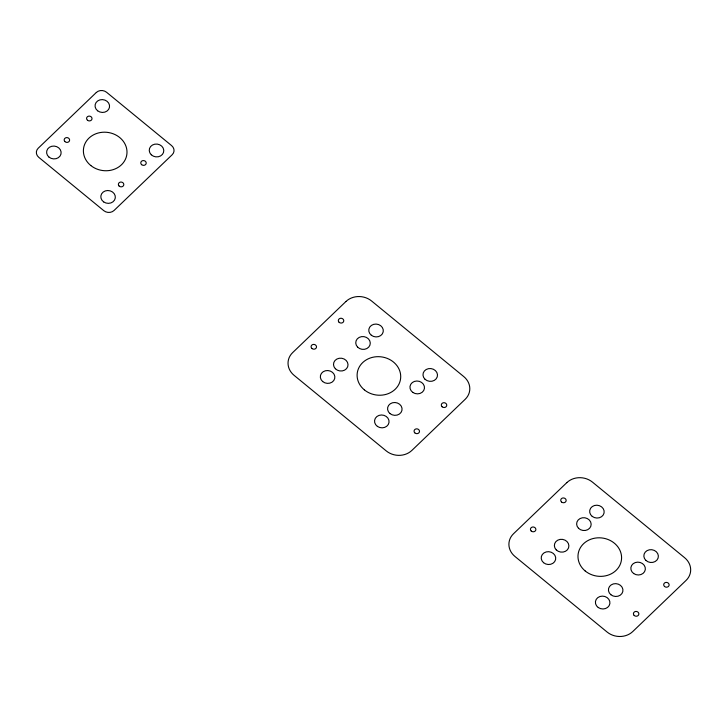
<?xml version="1.0" encoding="UTF-8"?>
<svg xmlns="http://www.w3.org/2000/svg" width="727" height="727" viewBox="0 0 727 727"><rect width="100%" height="100%" fill="white"/><g stroke="black" fill="none" stroke-linecap="round" stroke-linejoin="round"><path stroke-width="1.09" d="M96.318 92.483L38.186 148.244A7.288 6.416 7.7 0 0 38.767 157.332L103.807 210.676A7.288 6.416 7.7 0 0 114.066 210.476L172.199 154.715A7.288 6.416 7.7 0 0 171.627 145.627L106.587 92.284A7.288 6.416 7.7 0 0 96.318 92.483M345.934 301.505L292.654 352.613A18.211 16.03 7.7 0 0 294.09 375.341L386.237 450.913A18.211 16.03 7.7 0 0 411.891 450.404L465.18 399.296A18.211 16.03 7.7 0 0 463.744 376.568L371.597 300.996A18.211 16.03 7.7 0 0 345.934 301.505M566.815 482.637L513.526 533.745A18.211 16.03 7.7 0 0 514.961 556.473L607.109 632.045A18.211 16.03 7.7 0 0 632.772 631.536L686.052 580.428A18.211 16.03 7.7 0 0 684.616 557.7L592.469 482.128A18.211 16.03 7.7 0 0 566.815 482.637M97.618 110.786A7.288 6.416 7.7 0 0 109.468 107.387A7.288 6.416 7.7 0 0 99.863 99.899A7.288 6.416 7.7 0 0 97.618 110.786M48.954 157.077A7.288 6.416 7.7 0 0 60.968 154.097A7.288 6.416 7.7 0 0 51.69 146.291A7.288 6.416 7.7 0 0 48.954 157.077M151.289 154.787A7.288 6.416 7.7 0 0 163.511 152.452A7.288 6.416 7.7 0 0 154.751 144.182A7.288 6.416 7.7 0 0 151.289 154.787M103.67 201.915A7.288 6.416 7.7 0 0 115.284 197.971A7.288 6.416 7.7 0 0 105.27 190.928A7.288 6.416 7.7 0 0 103.67 201.915M311.865 348.433A2.735 2.408 7.7 0 0 316.427 347.506A2.735 2.408 7.7 0 0 313.11 344.444A2.735 2.408 7.7 0 0 311.865 348.433M377.386 426.385A7.288 6.416 7.7 0 0 389.009 422.442A7.288 6.416 7.7 0 0 378.994 415.399A7.288 6.416 7.7 0 0 377.386 426.385M371.333 335.256A7.288 6.416 7.7 0 0 383.193 331.857A7.288 6.416 7.7 0 0 373.587 324.369A7.288 6.416 7.7 0 0 371.333 335.256M322.679 381.548A7.288 6.416 7.7 0 0 334.693 378.567A7.288 6.416 7.7 0 0 325.414 370.761A7.288 6.416 7.7 0 0 322.679 381.548M425.013 379.258A7.288 6.416 7.7 0 0 437.227 376.922A7.288 6.416 7.7 0 0 428.476 368.662A7.288 6.416 7.7 0 0 425.013 379.258M339.091 322.279A2.735 2.408 7.7 0 0 343.671 321.398A2.735 2.408 7.7 0 0 340.381 318.299A2.735 2.408 7.7 0 0 339.091 322.279M442.134 406.784A2.735 2.408 7.7 0 0 446.678 405.784A2.735 2.408 7.7 0 0 443.288 402.767A2.735 2.408 7.7 0 0 442.134 406.784M414.763 432.81A2.735 2.408 7.7 0 0 419.379 432.065A2.735 2.408 7.7 0 0 416.207 428.875A2.735 2.408 7.7 0 0 414.763 432.81M357.611 347.115A7.288 6.416 7.7 0 0 369.925 345.18A7.288 6.416 7.7 0 0 361.51 336.646A7.288 6.416 7.7 0 0 357.611 347.115M335.374 368.743A7.288 6.416 7.7 0 0 347.679 366.762A7.288 6.416 7.7 0 0 339.218 358.266A7.288 6.416 7.7 0 0 335.374 368.743M390.008 413.599A7.288 6.416 7.7 0 0 401.94 410.41A7.288 6.416 7.7 0 0 392.498 402.767A7.288 6.416 7.7 0 0 390.008 413.599M412.827 392.426A7.288 6.416 7.7 0 0 424.432 388.445A7.288 6.416 7.7 0 0 414.39 381.43A7.288 6.416 7.7 0 0 412.827 392.426M64.767 141.447A2.735 2.408 7.7 0 0 69.438 140.947A2.735 2.408 7.7 0 0 66.475 137.603A2.735 2.408 7.7 0 0 64.767 141.447M118.992 185.921A2.735 2.408 7.7 0 0 123.645 185.367A2.735 2.408 7.7 0 0 120.646 182.059A2.735 2.408 7.7 0 0 118.992 185.921M141.647 164.675A2.735 2.408 7.7 0 0 146.154 163.575A2.735 2.408 7.7 0 0 142.692 160.631A2.735 2.408 7.7 0 0 141.647 164.675M87.504 120.273A2.735 2.408 7.7 0 0 91.975 119.055A2.735 2.408 7.7 0 0 88.412 116.202A2.735 2.408 7.7 0 0 87.504 120.273M90.848 165.565A21.855 19.238 7.7 0 0 126.589 155.851A21.855 19.238 7.7 0 0 98.145 133.023A21.855 19.238 7.7 0 0 90.848 165.565M364.336 389.854A21.855 19.238 7.7 0 0 400.25 380.584A21.855 19.238 7.7 0 0 372.16 357.42A21.855 19.238 7.7 0 0 364.336 389.854M561.48 501.957A2.735 2.408 7.7 0 0 566.06 501.076A2.735 2.408 7.7 0 0 562.771 497.986A2.735 2.408 7.7 0 0 561.48 501.957M610.88 594.731A7.288 6.416 7.7 0 0 622.812 591.542A7.288 6.416 7.7 0 0 613.37 583.899A7.288 6.416 7.7 0 0 610.88 594.731M598.257 607.527A7.288 6.416 7.7 0 0 609.88 603.583A7.288 6.416 7.7 0 0 599.866 596.531A7.288 6.416 7.7 0 0 598.257 607.527M592.214 516.388A7.288 6.416 7.7 0 0 604.064 512.989A7.288 6.416 7.7 0 0 594.459 505.51A7.288 6.416 7.7 0 0 592.214 516.388M543.551 562.68A7.288 6.416 7.7 0 0 555.564 559.708A7.288 6.416 7.7 0 0 546.286 551.902A7.288 6.416 7.7 0 0 543.551 562.68M585.208 570.986A21.855 19.238 7.7 0 0 621.122 561.717A21.855 19.238 7.7 0 0 593.032 538.553A21.855 19.238 7.7 0 0 585.208 570.986M578.483 528.247A7.288 6.416 7.7 0 0 590.806 526.321A7.288 6.416 7.7 0 0 582.391 517.788A7.288 6.416 7.7 0 0 578.483 528.247M634.126 615.396A2.735 2.408 7.7 0 0 638.742 614.651A2.735 2.408 7.7 0 0 635.562 611.462A2.735 2.408 7.7 0 0 634.126 615.396M645.885 560.39A7.288 6.416 7.7 0 0 658.099 558.054A7.288 6.416 7.7 0 0 649.347 549.794A7.288 6.416 7.7 0 0 645.885 560.39M664.514 586.462A2.735 2.408 7.7 0 0 669.058 585.462A2.735 2.408 7.7 0 0 665.678 582.454A2.735 2.408 7.7 0 0 664.514 586.462M531.219 531.019A2.735 2.408 7.7 0 0 535.79 530.092A2.735 2.408 7.7 0 0 532.464 527.03A2.735 2.408 7.7 0 0 531.219 531.019M556.246 549.885A7.288 6.416 7.7 0 0 568.55 547.894A7.288 6.416 7.7 0 0 560.09 539.398A7.288 6.416 7.7 0 0 556.246 549.885M633.708 573.558A7.288 6.416 7.7 0 0 645.303 569.577A7.288 6.416 7.7 0 0 635.271 562.562A7.288 6.416 7.7 0 0 633.708 573.558"/></g></svg>
